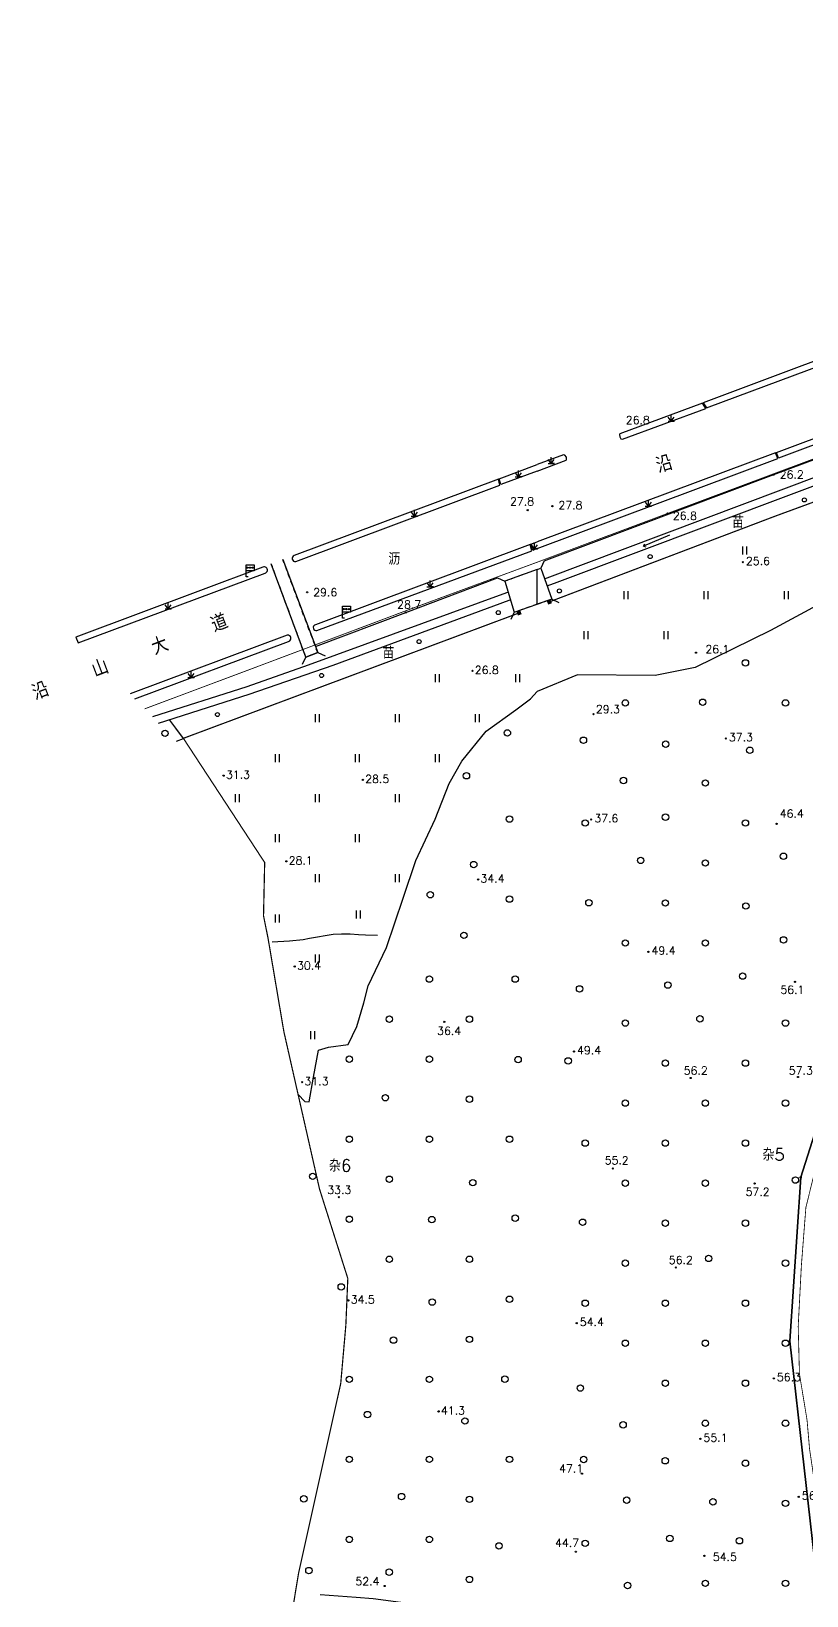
# Model space of a CAD drawing. Extents: x 115374 to 116875, y 149866 to 152432.
# Drawn here: x 115373.6 to 115567.3, y 152018.1 to 152409.1 of the extents above; entities that cross this region are included whole.
import ezdxf
from ezdxf.enums import TextEntityAlignment as Align

# ---------------------------------------------------------------- set-up
doc = ezdxf.new("R2010")
doc.units = 0
doc.header["$MEASUREMENT"] = 0
doc.header["$PDMODE"] = 32
doc.header["$PDSIZE"] = 0.3
doc.linetypes.add('X2', pattern=[10, 8, -2])
doc.linetypes.add('X6', pattern=[2, 1, -1])
doc.layers.get('0').update_dxf_attribs({"linetype": 'CONTINUOUS'})
for name, color, linetype in [('BOUND', 7, 'CONTINUOUS'), ('DLDW', 14, 'CONTINUOUS'), ('DLSS', 5, 'CONTINUOUS'), ('DMTZ', 5, 'CONTINUOUS'), ('GCD', 1, 'CONTINUOUS'), ('SXSS', 5, 'CONTINUOUS'), ('YZH', 2, 'CONTINUOUS'), ('ZBTZ', 5, 'CONTINUOUS')]:
    doc.layers.add(name, color=color, linetype=linetype)
doc.styles.add('HZ', font='rs.shx', dxfattribs={"bigfont": 'hztxt.shx'})
doc.linetypes.add('X17', pattern='A,9.4,[169,symbolx.shx,S=1,R=0,X=0,Y=0.15],0.6', length=10)
doc.linetypes.add('X19', pattern='A,4.5,[145,symbolx.shx,S=1,R=0,X=0,Y=1],4.5,-0.5,[146,symbolx.shx,S=1,R=0,X=0,Y=0],-0.5', length=10)
doc.linetypes.add('X33', pattern='A,2,[150,symbolx.shx,S=1,R=0,X=0,Y=1],1e-11', length=2)
doc.linetypes.add('X36', pattern='A,2,[4,symbolt.shx,S=1,R=180,X=0,Y=0],2,[28,symbolt.shx,S=1,R=180,X=0,Y=0],1e-11', length=4)
doc.linetypes.add('X4', pattern='A,0,-1e-09,[149,symbolx.shx,S=0.15,R=0,X=0,Y=0],-1.6', length=1.6)
doc.linetypes.add('X40', pattern='A,2,[150,symbolx.shx,S=1,R=0,X=0,Y=0],2,[151,symbolx.shx,S=1,R=0,X=0,Y=0],1e-11', length=4)

# ---------------------------------------------------------------- blocks, each defined once
blk = doc.blocks.new('GC271')
at = {"const_width": 1}
blk.add_lwpolyline([(-0.5, 0), (0.5, 0)], dxfattribs=at)
blk = doc.blocks.new('GC124')
for p, q in [((0, -0.8), (-0.75, 0.2)), ((0, -0.8), (0, 0.8)), ((0, -0.8), (0.75, 0.2)), ((-0.8, -0.8), (0.75, -0.8)), ((0.8, -0.8), (0, -0.8))]:
    blk.add_line(p, q)
blk = doc.blocks.new('GC121')
for p, q in [((-0.5, -0.64), (-0.5, 1.36)), ((-0.5, -0.64), (-0.5, 0.86)), ((0.5, -0.64), (0.5, 1.36))]:
    blk.add_line(p, q)
blk = doc.blocks.new('GC122')
blk.add_circle((0, 0), 0.8)
blk = doc.blocks.new('GC159')
blk.add_circle((0.73, 0.68), 0.5)
blk = doc.blocks.new('GC801')
at = {"linetype": 'Continuous'}
for p, q in [((0, 3), (2, 3)), ((0, 0), (0, 3)), ((2, 1.5), (0, 1.5)), ((0.5, 0), (0, 0)), ((2, 3), (2, 1.5))]:
    blk.add_line(p, q, dxfattribs=at)
for p in [(0.31, 2.28), (1.01, 2.28), (1.67, 2.27)]:
    blk.add_point(p, dxfattribs=at)

msp = doc.modelspace()

# ---------------------------------------------------------------- linework, layer by layer
at = {"layer": 'BOUND', "linetype": 'Continuous', "elevation": 48.01}
for points in [[(115442.17, 152252.7), (115433.58, 152275.98)], [(115436.44, 152277.07), (115445.17, 152253.83), (115442.17, 152252.7)]]:
    msp.add_lwpolyline(points, dxfattribs=at)
at = {"layer": 'BOUND', "linetype": 'Continuous', "flags": 128}
for points in [[(115500, 152274.6), (115500.88, 152274.92), (115503.59, 152267.15), (115500, 152265.89)], [(115500, 152274.6), (115491.88, 152271.62), (115494.26, 152263.89), (115500, 152265.89)]]:
    msp.add_lwpolyline(points, close=True, dxfattribs=at)
at = {"layer": 'DLSS', "linetype": 'X6'}
for p, q in [((115442.17, 152252.7, 48.01), (115433.58, 152275.98, 48.01)), ((115445.17, 152253.83, 48.01), (115436.44, 152277.07, 48.01)), ((115500, 152274.6), (115500.88, 152274.92)), ((115500, 152274.6), (115491.88, 152271.62, 27.3)), ((115500, 152265.89), (115503.59, 152267.15)), ((115500, 152265.89, 27.23), (115494.26, 152263.89, 27.3))]:
    msp.add_line(p, q, dxfattribs=at)
at = {"layer": 'DLSS', "linetype": 'Continuous', "const_width": 0.2, "elevation": 28.61, "flags": 128}
msp.add_lwpolyline([(115500, 152276.4), (115500.27, 152276.5), (115532.5, 152288.56), (115608.64, 152317.04), (115634.28, 152326.63), (115664.54, 152337.97), (115704.27, 152352.82), (115717.43, 152357.77), (115749.84, 152369.87), (115765.86, 152375.73), (115781.58, 152381.3), (115792.25, 152384.75), (115800.12, 152387.26, -0.028149), (115852.28, 152400.26, -0.012549), (115879.49, 152404.73, -0.017306), (115909.2, 152407.8, -0.012287), (115933.53, 152408.87, -0.011958), (115955.4, 152408.77, -0.008068), (115976.81, 152407.82, -0.014258), (116000, 152405.74, -0.00202)], format="xyb", dxfattribs=at)
at = {"layer": 'DLSS', "linetype": 'X2', "flags": 128}
msp.add_lwpolyline([(115569.22, 152046.44, 0.2, 0.2, 0), (115567.98, 152054.85, 0.2, 0.2, 0), (115567.36, 152062.02, 0.2, 0.2, 0), (115565.46, 152073.57, 0.2, 0.2, 0), (115565.15, 152085.43, 0.2, 0.2, 0), (115565.94, 152100.61, 0.2, 0.2, 0), (115567.07, 152115.19, 0.2, 0.2, 0.000417), (115568.87, 152122.44, 0.2, 0.2, 0.000841), (115571.76, 152134.19, 0.2, 0.2, -0.001123), (115573.93, 152143.01, 0.2, 0.2, -0.040892), (115576.45, 152150.47, 0.2, 0.2, -0.038421), (115580.3, 152157.79, 0.2, 0.2, -0.014908), (115581.98, 152160.3, 0.2, 0.2, -0.0273), (115583.27, 152161.9, 0.2, 0.2, -0.028692), (115584.66, 152163.29, 0.2, 0.2, -0.02493), (115586.29, 152164.6, 0.2, 0.2, -0.055949), (115590.62, 152167.05, 0.2, 0.2, -0.034684), (115597.12, 152169.3, 0.2, 0.2, -0.001971), (115606.13, 152171.7, 0.2, 0.2, -0.002162), (115614.38, 152173.83, 0.2, 0.2, -0.000706), (115628.2, 152177.3, 0.2, 0.2, 0.000636), (115643.52, 152181.15, 0.2, 0.2, 0.003406), (115661.39, 152185.8, 0.2, 0.2, 0.002638), (115684.43, 152192.09, 0.2, 0.2, 0.017629), (115705.85, 152198.87, 0.2, 0.2, 0.012619), (115735.37, 152210.24, 0.2, 0.2, 0.0206), (115745.5, 152214.93, 0.2, 0.2, -0.043498), (115751.43, 152217.35, 0.2, 0.2, -0.00713), (115758.79, 152219.52, 0.2, 0.2, 0.003872), (115772.01, 152223.33, 0.2, 0.2, 0.003936), (115786.44, 152227.73, 0.2, 0.2, -0.010813), (115791.95, 152229.33, 0.2, 0.2, -0.019211), (115795.39, 152230.11, 0.2, 0.2, -0.003374), (115812.93, 152233.25, 0.2, 0.2, -0.005685), (115818.12, 152234.08, 0.2, 0.2, 0.007685), (115821.72, 152234.67, 0.2, 0.2, 0.04114), (115823.29, 152235.09, 0.2, 0.2, 0.022105), (115827.14, 152236.66, 0.2, 0.2, 0.046444), (115829.02, 152237.74, 0.2, 0.2, 0.02433), (115833.3, 152241.11, 0.2, 0.2, 0.050906), (115833.8, 152241.63, 0.2, 0.2, -0.067766), (115837.7, 152246, 0.2, 0.2, 0.011529), (115853.64, 152260.93, 0.2, 0.2, 0.022845), (115862.07, 152269.98, 0.2, 0.2, 0.020346), (115882.96, 152296.73, 0.2, 0.2, -0.053266), (115892.42, 152307.33, 0.2, 0.2, -0.009121), (115897.22, 152311.52, 0.2, 0.2, -0.008602), (115902.44, 152315.76, 0.2, 0.2, -0.016613), (115909.99, 152321.28, 0.2, 0.2, -0.027309), (115915.15, 152324.4, 0.2, 0.2, -0.054517), (115920.34, 152326.47, 0.2, 0.2, -0.017128), (115934.59, 152329.91, 0.2, 0.2, -0.021521), (115951.33, 152332.61, 0.2, 0.2, -0.054783), (115958.93, 152332.66, 0.2, 0.2, -0.029317), (115967.02, 152331.35, 0.2, 0.2, -0.024745), (115976.2, 152328.82, 0.2, 0.2, -0.004002), (115976.92, 152328.58, 0.2, 0.2, -0.000868), (115979.91, 152327.53, 0.2, 0.2, -0.057628), (115993.3, 152321.01, 0.2, 0.2, -0.025987), (116000, 152316.22, 0, 0, 0)], format="xyseb", dxfattribs=at)
at = {"layer": 'DLSS', "linetype": 'Continuous', "const_width": 0.2, "elevation": 48.01}
msp.add_lwpolyline([(115401.96, 152239.75), (115427.36, 152249.27), (115469.56, 152265.15), (115500, 152276.4)], dxfattribs=at)
at = {"layer": 'DLSS', "linetype": 'Continuous', "flags": 128}
for points in [[(115501.72, 152276.74), (115500.88, 152274.92), (115503.59, 152267.15), (115505.4, 152266.31)], [(115490.07, 152272.46), (115491.88, 152271.62), (115494.26, 152263.89), (115493.42, 152262.08)]]:
    msp.add_lwpolyline(points, dxfattribs=at)
at = {"layer": 'DLSS', "linetype": 'Continuous', "elevation": 48.01, "flags": 128}
msp.add_lwpolyline([(115441.33, 152250.89), (115442.17, 152252.7), (115445.17, 152253.83), (115446.99, 152252.99)], dxfattribs=at)
at = {"layer": 'DMTZ', "linetype": 'X40', "flags": 128}
for points in [[(115501.72, 152276.74), (115559.04, 152298.28), (115639.12, 152328.13), (115689.05, 152346.94), (115726.79, 152361.12)], [(115444.62, 152255.3), (115467.16, 152263.81), (115490.07, 152272.46)]]:
    msp.add_lwpolyline(points, dxfattribs=at)
at = {"layer": 'DMTZ', "linetype": 'X33', "flags": 128}
for points in [[(115433.82, 152181.53), (115438.1, 152181.77), (115441.54, 152182.14), (115443.09, 152182.41), (115445.13, 152182.74), (115447.05, 152183.11), (115448.99, 152183.43), (115451.14, 152183.57), (115453.3, 152183.49), (115455.33, 152183.34), (115457.08, 152183.26), (115460.11, 152183.19)], [(115445.75, 152018.4), (115454.8, 152017.8), (115459.05, 152017.48), (115474.05, 152015.46), (115483.99, 152012.88), (115490.4, 152011.07), (115495.25, 152010.09), (115500, 152009.31)]]:
    msp.add_lwpolyline(points, dxfattribs=at)
at = {"layer": 'DMTZ', "linetype": 'X36', "elevation": 56.82, "flags": 128}
msp.add_lwpolyline([(115573, 152000), (115570.18, 152018.47), (115563.03, 152081.77), (115565.78, 152122.69), (115575.03, 152151.77), (115575.48, 152154.36), (115575.2, 152156.64), (115574.6, 152158.04), (115573.72, 152159.33)], dxfattribs=at)
at = {"layer": 'GCD', "linetype": 'Continuous'}
for p in [(115559.04, 152298.28, 26.21), (115503.76, 152290.4, 27.75), (115497.61, 152289.4, 27.8), (115532.5, 152288.56, 26.81), (115551.31, 152276.39, 25.58), (115442.54, 152268.87, 29.57), (115467.16, 152263.81, 28.68), (115539.63, 152253.8, 26.1), (115483.8, 152249.24, 26.85), (115514.03, 152238.42, 29.33), (115547.06, 152232.35, 37.32), (115421.66, 152223.06, 31.32), (115456.43, 152221.99, 28.48), (115513.46, 152212.1, 37.55), (115559.76, 152211.03, 46.43), (115437.34, 152201.64, 28.09), (115485.22, 152197.13, 34.42), (115527.74, 152179.03, 49.37), (115439.41, 152175.38, 30.41), (115564.36, 152171.53, 56.09), (115476.76, 152161.53, 36.41), (115509.15, 152154.14, 49.37), (115441.27, 152146.48, 31.32), (115538.28, 152147.49, 56.15), (115565.09, 152147.77, 57.3), (115518.85, 152124.89, 55.21), (115565.78, 152122.69, 56.9), (115554.26, 152121.13, 57.23), (115450.43, 152117.74, 33.31), (115534.59, 152100.15, 56.15), (115452.82, 152091.93, 34.52), (115509.84, 152086.23, 54.36), (115559.05, 152072.45, 56.28), (115475.35, 152064.19, 41.34), (115540.71, 152057.32, 55.14), (115511.14, 152048.65, 47.15), (115565.27, 152042.85, 56.32), (115509.63, 152029.13, 44.7), (115541.71, 152028.1, 54.46), (115461.89, 152020.55, 52.37)]:
    msp.add_point(p, dxfattribs=at)
at = {"layer": 'SXSS', "linetype": 'Continuous'}
for p, q in [((115532.97, 152283.13), (115526.51, 152280.41)), ((115526.51, 152280.41), (115526.82, 152280.98)), ((115526.51, 152280.41), (115527.13, 152280.24))]:
    msp.add_line(p, q, dxfattribs=at)
at = {"layer": 'SXSS', "linetype": 'Continuous', "flags": 128}
msp.add_lwpolyline([(115502.44, 152270.45), (115504.98, 152271.41), (115602.25, 152307.94), (115643.71, 152322.85), (115691.94, 152340.61), (115778.95, 152371.95), (115785.96, 152374.26), (115793.25, 152376.7), (115801.24, 152379.38, -0.000397), (115807.47, 152381.47, 0.001606), (115810.96, 152382.51), (115818.72, 152384.81), (115822.05, 152385.8), (115829.88, 152388.12, -0.00497), (115835.81, 152389.61, -0.001045), (115837.06, 152389.91), (115846.17, 152392.12), (115853.52, 152393.9), (115858.57, 152395.17, -0.013302), (115868.74, 152397.41), (115883.06, 152400.2), (115893.76, 152402.28), (115951.25, 152403.45)], format="xyb", dxfattribs=at)
at = {"layer": 'SXSS', "linetype": 'Continuous', "elevation": 26.02, "flags": 128}
msp.add_lwpolyline([(115501.81, 152272.25), (115601.16, 152309.62)], dxfattribs=at)
at = {"layer": 'SXSS', "linetype": 'Continuous'}
for points, elevation in [([(115492.73, 152268.87), (115492.29, 152268.71), (115442.8, 152250.64), (115427.46, 152245.28), (115403.89, 152237.77)], 26.02), ([(115405.44, 152236.19), (115428.04, 152243.42), (115449.06, 152250.65), (115492.94, 152266.88), (115493.3, 152267.02)], 2)]:
    msp.add_lwpolyline(points, dxfattribs=dict(at, elevation=elevation))
at = {"layer": 'YZH', "linetype": 'X17', "const_width": 0.3, "flags": 128}
for points, elevation in [([(116000, 152398.64), (115993.63, 152398.81), (115976.51, 152399.25), (115952.98, 152399.08), (115927.88, 152398.39), (115916.09, 152397.98), (115904.31, 152397.13), (115880.83, 152394.6), (115869.25, 152392.73), (115857.72, 152390.42), (115834.18, 152385.2), (115811.22, 152378.36), (115785.36, 152370.43), (115754.26, 152359.46), (115720.76, 152346.82), (115660.25, 152324.55), (115637.67, 152316.66), (115559.19, 152287.82), (115503.45, 152266.65)], 20.98), ([(115494.97, 152263.53), (115411.62, 152232.38), (115431.92, 152201.35), (115431.63, 152188.04), (115432.76, 152182.44), (115436.71, 152159.1), (115445.61, 152119.77), (115452.68, 152097.41), (115452.19, 152085.73), (115450.91, 152071.15), (115440.37, 152023.71), (115436.48, 152000)], 28.08)]:
    msp.add_lwpolyline(points, dxfattribs=dict(at, elevation=elevation))
at = {"layer": 'YZH', "linetype": 'X19', "flags": 128}
msp.add_lwpolyline([(115844.71, 152286.08), (115825.6, 152275.06), (115774.77, 152263.1), (115733.5, 152251.47), (115710.75, 152236.9), (115698.05, 152230.48), (115680.33, 152223.88), (115665.01, 152219.91), (115656.91, 152218.25), (115648.39, 152217.08), (115645.06, 152214.33), (115641.15, 152210.86), (115600.71, 152200.14), (115569.68, 152191.31), (115569.26, 152185.94), (115569.72, 152170.45), (115570.36, 152158.98), (115573.72, 152159.33), (115574.6, 152158.04), (115575.2, 152156.64), (115575.48, 152154.36), (115575.03, 152151.77), (115565.78, 152122.69), (115563.03, 152081.77), (115570.18, 152018.47), (115573, 152000)], dxfattribs=at)
at = {"layer": 'ZBTZ', "linetype": 'X4', "flags": 128}
msp.add_lwpolyline([(115688.6, 152334.98), (115683.16, 152332.05), (115665.3, 152317.13), (115651.08, 152311.09), (115641.71, 152302), (115621.08, 152292.38), (115608.29, 152284.46), (115597.3, 152279.51), (115577.24, 152269.61), (115558.24, 152259.36), (115539.46, 152250.11), (115529.45, 152248.04), (115510.04, 152248.23), (115500, 152244.06)], dxfattribs=at)
at = {"layer": 'ZBTZ', "linetype": 'Continuous', "flags": 128}
for points, elevation in [([(115593.01, 152333.89), (115592.31, 152335.25), (115541.44, 152316.24), (115542.27, 152314.95)], 25.52), ([(115521.28, 152307.1), (115542.07, 152314.84), (115541.24, 152316.17), (115520.63, 152308.48), (115520.55, 152308.33), (115520.57, 152307.69), (115520.87, 152307.25)], 26.62)]:
    msp.add_lwpolyline(points, close=True, dxfattribs=dict(at, elevation=elevation))
for points, elevation in [([(115560.23, 152302.39), (115559.74, 152303.79), (115607.74, 152321.81), (115608.29, 152320.36), (115560.23, 152302.39)], 26.28), ([(115500, 152279.78), (115560.05, 152302.33), (115559.51, 152303.73), (115500, 152281.47)], 27.8), ([(115500, 152299.17), (115507.2, 152301.85), (115507.25, 152302.02), (115507.25, 152302.61), (115506.85, 152303.12), (115506.54, 152303.23), (115500, 152300.78)], 26.62), ([(115500, 152279.78), (115498.86, 152279.35), (115498.39, 152280.87), (115500, 152281.47)], 27.8)]:
    msp.add_lwpolyline(points, dxfattribs=dict(at, elevation=elevation))
msp.add_lwpolyline([(115500, 152299.17), (115490.89, 152295.77), (115490.49, 152297.24), (115500, 152300.78)], dxfattribs=at)
for points, elevation in [([(115490.68, 152295.65), (115490.28, 152297.17), (115439.25, 152278.04, 0.906954), (115439.67, 152276.58)], 27.8), ([(115498.62, 152279.27), (115498.19, 152280.81), (115444.58, 152260.76, 0.942286), (115444.96, 152259.3)], 27.8), ([(115384.8, 152257.67), (115385.32, 152256.22), (115432.03, 152273.68, 1.099465), (115431.48, 152275.13)], 31.92)]:
    msp.add_lwpolyline(points, format="xyb", close=True, dxfattribs=dict(at, elevation=elevation))
at = {"layer": 'ZBTZ', "linetype": 'Continuous'}
for points, elevation in [([(115384.58, 152257.54), (115384.57, 152257.56), (115384.57, 152257.56, 1.100911)], 34.52), ([(115399.49, 152242.27), (115437.89, 152256.6, 0.951269), (115437.55, 152258.15), (115398.32, 152243.48)], 31.93)]:
    msp.add_lwpolyline(points, format="xyb", dxfattribs=dict(at, elevation=elevation))
at = {"layer": 'ZBTZ', "linetype": 'X4', "flags": 128}
for points, elevation in [([(115440.27, 152143.38), (115441.96, 152141.67), (115443.04, 152141.58), (115444.12, 152147.73), (115445.39, 152154.44), (115447.87, 152155.2), (115452.8, 152155.84), (115454.91, 152160.36), (115456.71, 152166.27), (115457.78, 152170.55), (115462.38, 152180.09), (115466.5, 152192.43), (115469.63, 152201.87), (115474.47, 152212.17), (115477.99, 152221.06), (115481.15, 152226.65), (115487.23, 152234.13), (115494.63, 152239.49), (115498.32, 152242.25), (115500, 152244.06)], 33), ([(115411.62, 152232.38), (115409.71, 152234.96), (115408.24, 152236.95)], 5)]:
    msp.add_lwpolyline(points, dxfattribs=dict(at, elevation=elevation))
at = {"layer": 'ZBTZ', "linetype": 'X4', "elevation": 5}
msp.add_lwpolyline([(115409.86, 152231.66), (115411.62, 152232.38)], dxfattribs=at)

# ---------------------------------------------------------------- block references
at = {"layer": 'DLDW', "linetype": 'Continuous'}
for p in [(115427.26, 152272.75), (115451.32, 152262.4)]:
    msp.add_blockref('GC801', p, dxfattribs=at)
at = {"layer": 'YZH', "linetype": 'Continuous'}
for p, rotation in [((115503, 152266.44), 110.8035406994832), ((115495.45, 152263.7), 110.4929883468577)]:
    msp.add_blockref('GC271', p, dxfattribs=dict(at, rotation=rotation))
at = {"layer": 'ZBTZ', "linetype": 'Continuous'}
for name, p in [('GC124', (115533.46, 152312.45)), ('GC124', (115503.48, 152301.84)), ('GC124', (115495.28, 152298.52)), ('GC124', (115527.74, 152291.17)), ('GC159', (115565.97, 152291.27)), ('GC124', (115469.32, 152288.68)), ('GC124', (115499.32, 152280.55)), ('GC121', (115551.83, 152278.94)), ('GC159', (115527.45, 152277.11)), ('GC124', (115473.25, 152271.01)), ('GC159', (115504.79, 152268.52)), ('GC121', (115522.19, 152267.77)), ('GC121', (115542.19, 152267.77)), ('GC121', (115562.19, 152267.77)), ('GC124', (115407.86, 152265.52)), ('GC159', (115489.52, 152263.11)), ('GC121', (115512.19, 152257.77)), ('GC121', (115532.19, 152257.77)), ('GC159', (115469.75, 152255.87)), ('GC122', (115551.97, 152251.23)), ('GC124', (115413.57, 152248.4)), ('GC159', (115445.39, 152247.4)), ('GC121', (115475.1, 152247.04)), ('GC121', (115495.1, 152247.04)), ('GC122', (115521.97, 152241.23)), ('GC122', (115541.3, 152241.4)), ('GC122', (115561.97, 152241.23)), ('GC159', (115419.4, 152237.65)), ('GC121', (115445.1, 152237.04)), ('GC121', (115465.1, 152237.04)), ('GC121', (115485.1, 152237.04)), ('GC122', (115407.04, 152233.62)), ('GC122', (115492.53, 152233.73)), ('GC122', (115511.51, 152231.91)), ('GC122', (115532.06, 152230.92)), ('GC121', (115435.1, 152227.04)), ('GC121', (115455.1, 152227.04)), ('GC121', (115475.1, 152227.04)), ('GC122', (115553.05, 152229.4)), ('GC122', (115482.3, 152223.02)), ('GC122', (115521.51, 152221.85)), ('GC122', (115541.97, 152221.23)), ('GC121', (115425.1, 152217.04)), ('GC121', (115445.1, 152217.04)), ('GC121', (115465.1, 152217.04)), ('GC122', (115493.05, 152212.21)), ('GC122', (115532.02, 152212.68)), ('GC121', (115435.1, 152207.04)), ('GC121', (115455.1, 152207.04)), ('GC122', (115511.97, 152211.23)), ('GC122', (115551.97, 152211.23)), ('GC122', (115484.12, 152200.84)), ('GC122', (115525.81, 152201.88)), ('GC122', (115541.97, 152201.23)), ('GC122', (115561.46, 152202.91)), ('GC121', (115445.1, 152197.04)), ('GC121', (115465.1, 152197.04)), ('GC122', (115473.27, 152193.3)), ('GC122', (115493.05, 152192.21)), ('GC121', (115455.36, 152188.03)), ('GC122', (115512.88, 152191.3)), ('GC122', (115531.97, 152191.23)), ('GC122', (115552.09, 152190.49)), ('GC121', (115435.1, 152187.04)), ('GC122', (115481.68, 152183.16)), ('GC122', (115521.97, 152181.23)), ('GC122', (115541.97, 152181.23)), ('GC122', (115561.5, 152182.02)), ('GC121', (115445.1, 152177.04)), ('GC122', (115473.05, 152172.21)), ('GC122', (115494.48, 152172.21)), ('GC122', (115551.27, 152172.97)), ('GC122', (115510.56, 152169.77)), ('GC122', (115532.61, 152170.73)), ('GC122', (115463.05, 152162.21)), ('GC122', (115483.05, 152162.21)), ('GC122', (115521.97, 152161.23)), ('GC122', (115540.61, 152162.29)), ('GC122', (115561.97, 152161.23)), ('GC121', (115443.98, 152157.85)), ('GC122', (115453.05, 152152.21)), ('GC122', (115473.05, 152152.21)), ('GC122', (115495.2, 152152.1)), ('GC122', (115507.71, 152151.78)), ('GC122', (115531.97, 152151.23)), ('GC122', (115551.97, 152151.23)), ('GC122', (115462.06, 152142.57)), ('GC122', (115483.05, 152142.21)), ('GC122', (115521.97, 152141.23)), ('GC122', (115541.97, 152141.23)), ('GC122', (115561.97, 152141.23)), ('GC122', (115453.05, 152132.21)), ('GC122', (115473.05, 152132.21)), ('GC122', (115493.05, 152132.21)), ('GC122', (115511.97, 152131.23)), ('GC122', (115531.97, 152131.23)), ('GC122', (115551.97, 152131.23)), ('GC122', (115443.92, 152122.94)), ('GC122', (115463.05, 152122.21)), ('GC122', (115483.88, 152121.36)), ('GC122', (115564.45, 152122)), ('GC122', (115521.97, 152121.23)), ('GC122', (115541.97, 152121.23)), ('GC122', (115453.05, 152112.21)), ('GC122', (115473.66, 152112.12)), ('GC122', (115494.48, 152112.48)), ('GC122', (115511.31, 152111.46)), ('GC122', (115531.97, 152111.23)), ('GC122', (115551.97, 152111.23)), ('GC122', (115463.05, 152102.21)), ('GC122', (115483.05, 152102.21)), ('GC122', (115542.79, 152102.42)), ('GC122', (115521.97, 152101.23)), ('GC122', (115561.97, 152101.23)), ('GC122', (115451.03, 152095.31)), ('GC122', (115473.76, 152091.51)), ('GC122', (115493.05, 152092.21)), ('GC122', (115511.97, 152091.23)), ('GC122', (115531.97, 152091.23)), ('GC122', (115551.97, 152091.23)), ('GC122', (115464.08, 152082.01)), ('GC122', (115483.05, 152082.21)), ('GC122', (115521.97, 152081.23)), ('GC122', (115541.97, 152081.23)), ('GC122', (115561.97, 152081.23)), ('GC122', (115453.05, 152072.21)), ('GC122', (115473.05, 152072.21)), ('GC122', (115491.91, 152072.25)), ('GC122', (115531.97, 152071.23)), ('GC122', (115551.97, 152071.23)), ('GC122', (115510.75, 152070.02)), ('GC122', (115457.6, 152063.41)), ('GC122', (115481.93, 152061.79)), ('GC122', (115521.43, 152060.83)), ('GC122', (115541.97, 152061.23)), ('GC122', (115561.97, 152061.23)), ('GC122', (115453.05, 152052.21)), ('GC122', (115473.05, 152052.21)), ('GC122', (115493.05, 152052.21)), ('GC122', (115511.58, 152052.18)), ('GC122', (115531.95, 152051.86)), ('GC122', (115551.97, 152051.23)), ('GC122', (115441.7, 152042.35)), ('GC122', (115466.11, 152042.92)), ('GC122', (115483.05, 152042.21)), ('GC122', (115522.32, 152042.02)), ('GC122', (115543.86, 152041.59)), ('GC122', (115561.97, 152041.23)), ('GC122', (115453.05, 152032.21)), ('GC122', (115473.05, 152032.21)), ('GC122', (115533.09, 152032.45)), ('GC122', (115550.47, 152031.87)), ('GC122', (115490.43, 152030.59)), ('GC122', (115511.97, 152031.23)), ('GC122', (115442.97, 152024.42)), ('GC122', (115463.03, 152024.02)), ('GC122', (115483.05, 152022.21)), ('GC122', (115522.55, 152020.69)), ('GC122', (115541.97, 152021.23)), ('GC122', (115561.97, 152021.23))]:
    msp.add_blockref(name, p, dxfattribs=at)

# ---------------------------------------------------------------- texts
at = {"layer": 'DLSS', "linetype": 'Continuous', "style": 'HZ'}
for s, rotation, p in [('沿', 16.4808, (115531.64, 152301.12)), ('沿    山    大    道', 20.817, (115398.18, 152252.98))]:
    msp.add_text(s, height=4, rotation=rotation, dxfattribs=at).set_placement(p, align=Align.MIDDLE)
msp.add_text('沥', height=3, dxfattribs=at).set_placement((115464.3, 152277.36), align=Align.MIDDLE)
at = {"layer": 'GCD', "linetype": 'Continuous', "style": 'HZ'}
for s, p in [('26.8', (115522.09, 152310.91, 26.76)), ('26.2', (115560.54, 152297.28, 26.21)), ('27.8', (115493.19, 152290.59, 27.8)), ('27.8', (115505.28, 152289.64, 27.75)), ('26.8', (115533.85, 152286.99, 26.81)), ('29.6', (115444.04, 152267.87, 29.57)), ('28.7', (115464.99, 152264.81, 28.68))]:
    msp.add_text(s, height=2, dxfattribs=at).set_placement(p)
at = {"layer": 'GCD', "linetype": 'Continuous', "lineweight": -3, "style": 'HZ'}
for s, p in [('25.6', (115552.09, 152275.69, 25.58)), ('26.1', (115541.96, 152253.66, 26.1)), ('26.8', (115484.38, 152248.46, 26.85)), ('29.3', (115514.64, 152238.65, 29.33)), ('37.3', (115547.84, 152231.65, 37.32)), ('31.3', (115422.25, 152222.29, 31.32)), ('28.5', (115457.02, 152221.22, 28.48)), ('37.6', (115514.24, 152211.4, 37.55)), ('46.4', (115560.54, 152212.56, 46.43)), ('28.1', (115437.92, 152200.86, 28.09)), ('34.4', (115485.81, 152196.36, 34.42)), ('49.4', (115528.52, 152178.34, 49.37)), ('30.4', (115440, 152174.6, 30.41)), ('56.1', (115560.69, 152168.56, 56.09)), ('36.4', (115474.98, 152158.29, 36.41)), ('49.4', (115509.93, 152153.45, 49.37)), ('56.2', (115536.56, 152148.35, 56.15)), ('57.3', (115562.81, 152148.37, 57.3)), ('31.3', (115441.86, 152145.7, 31.32)), ('55.2', (115516.82, 152125.93, 55.21)), ('33.3', (115447.55, 152118.53, 33.31)), ('57.2', (115552.02, 152118.07, 57.23)), ('56.2', (115532.83, 152101.02, 56.15)), ('34.5', (115453.41, 152091.15, 34.52)), ('54.4', (115510.62, 152085.54, 54.36)), ('56.3', (115559.83, 152071.76, 56.28)), ('41.3', (115475.94, 152063.41, 41.34)), ('55.1', (115541.49, 152056.62, 55.14)), ('47.1', (115505.44, 152048.94, 47.15)), ('56.3', (115566.06, 152042.16, 56.32)), ('44.7', (115504.43, 152030.33, 44.7)), ('54.5', (115543.84, 152026.83, 55)), ('52.4', (115454.58, 152020.74, 52.37))]:
    msp.add_text(s, height=2, dxfattribs=at).set_placement(p)
at = {"layer": 'ZBTZ', "linetype": 'Continuous', "style": 'HZ'}
for s, p in [('苗', (115550.08, 152286.59)), ('苗', (115462.8, 152253.92)), ('杂5', (115559, 152128.53)), ('杂6', (115450.76, 152125.77))]:
    msp.add_text(s, height=3, dxfattribs=at).set_placement(p, align=Align.MIDDLE)

doc.saveas('drawing.dxf')
